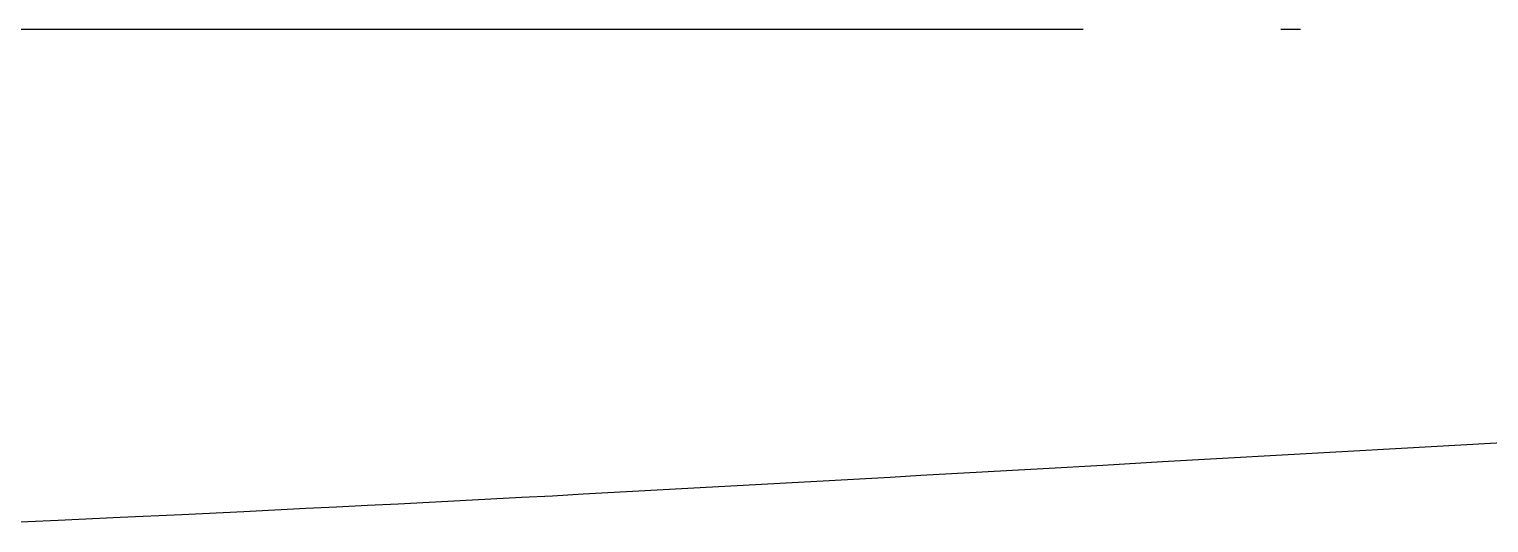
# Model space of a CAD drawing. Extents: x 11992 to 29481, y -6727 to 6811.
# Drawn here: x 24703.9 to 24851.6, y 1776.4 to 1826.4 of the extents above; entities that cross this region are included whole.
import ezdxf

# ---------------------------------------------------------------- set-up
doc = ezdxf.new("R2010")
doc.units = 0
doc.header["$MEASUREMENT"] = 0
doc.linetypes.add('DOTE', pattern=[2.42, 2, -0.2, 0.02, -0.2])
doc.layers.get('0').update_dxf_attribs({"color": 8, "linetype": 'CONTINUOUS'})
doc.layers.add('zoylight 4标注', color=9, linetype='CONTINUOUS')

msp = doc.modelspace()

# ---------------------------------------------------------------- linework, layer by layer
for p, q in [((24842.73, 1784, -2436.43), (24848.74, 1784.34, -2436.43)), ((24848.74, 1784.34, -2436.43), (24854.73, 1784.67, -2436.43)), ((24818.56, 1782.63, -2436.43), (24824.62, 1782.98, -2436.43)), ((24824.62, 1782.98, -2436.43), (24830.66, 1783.32, -2436.43)), ((24830.66, 1783.32, -2436.43), (24836.7, 1783.66, -2436.43)), ((24836.7, 1783.66, -2436.43), (24842.73, 1784, -2436.43)), ((24791, 1781.07, -2436.43), (24794.1, 1781.25, -2436.43)), ((24794.1, 1781.25, -2436.43), (24797.19, 1781.42, -2436.43)), ((24797.19, 1781.42, -2436.43), (24800.28, 1781.6, -2436.43)), ((24800.28, 1781.6, -2436.43), (24803.37, 1781.77, -2436.43)), ((24803.37, 1781.77, -2436.43), (24806.46, 1781.94, -2436.43)), ((24806.46, 1781.94, -2436.43), (24812.51, 1782.29, -2436.43)), ((24812.51, 1782.29, -2436.43), (24818.56, 1782.63, -2436.43)), ((24763.05, 1779.53, -2436.43), (24766.16, 1779.7, -2436.43)), ((24766.16, 1779.7, -2436.43), (24769.27, 1779.87, -2436.43)), ((24769.27, 1779.87, -2436.43), (24772.38, 1780.04, -2436.43)), ((24772.38, 1780.04, -2436.43), (24775.49, 1780.21, -2436.43)), ((24775.49, 1780.21, -2436.43), (24778.59, 1780.38, -2436.43)), ((24778.59, 1780.38, -2436.43), (24781.7, 1780.55, -2436.43)), ((24781.7, 1780.55, -2436.43), (24784.8, 1780.72, -2436.43)), ((24784.8, 1780.72, -2436.43), (24787.9, 1780.9, -2436.43)), ((24787.9, 1780.9, -2436.43), (24791, 1781.07, -2436.43)), ((24734.98, 1778.06, -2436.43), (24738.1, 1778.22, -2436.43)), ((24738.1, 1778.22, -2436.43), (24741.22, 1778.38, -2436.43)), ((24741.22, 1778.38, -2436.43), (24744.35, 1778.54, -2436.43)), ((24744.35, 1778.54, -2436.43), (24747.47, 1778.7, -2436.43)), ((24747.47, 1778.7, -2436.43), (24750.59, 1778.86, -2436.43)), ((24750.59, 1778.86, -2436.43), (24753.7, 1779.03, -2436.43)), ((24753.7, 1779.03, -2436.43), (24756.82, 1779.19, -2436.43)), ((24756.82, 1779.19, -2436.43), (24759.93, 1779.36, -2436.43)), ((24759.93, 1779.36, -2436.43), (24763.05, 1779.53, -2436.43)), ((24706.8, 1776.72, -2436.43), (24713.07, 1777.01, -2436.43)), ((24713.07, 1777.01, -2436.43), (24719.33, 1777.3, -2436.43)), ((24719.33, 1777.3, -2436.43), (24725.59, 1777.6, -2436.43)), ((24725.59, 1777.6, -2436.43), (24731.85, 1777.91, -2436.43)), ((24731.85, 1777.91, -2436.43), (24734.98, 1778.06, -2436.43)), ((24700.53, 1776.45, -2436.43), (24706.8, 1776.72, -2436.43))]:
    msp.add_line(p, q)
at = {"layer": 'zoylight 4标注', "color": 9, "linetype": 'DOTE', "ltscale": 100}
msp.add_line((19286.52, 1826.36), (25252.9, 1826.36), dxfattribs=at)

doc.saveas('drawing.dxf')
